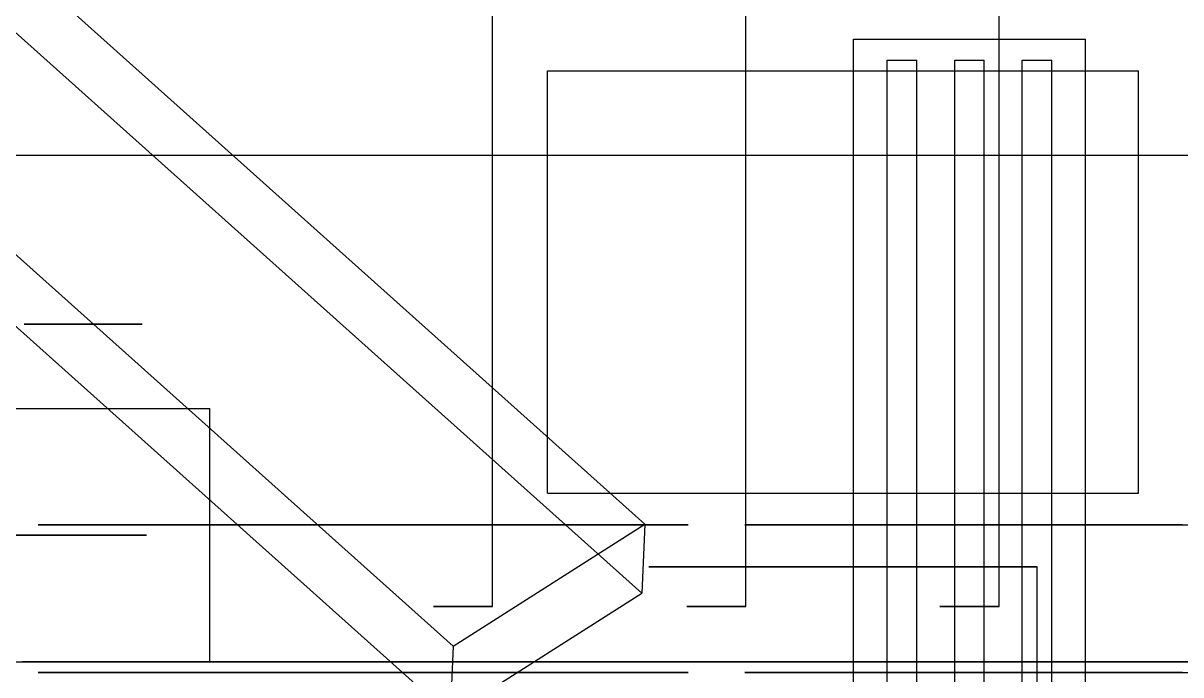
# Model space of a CAD drawing. Header units: millimetres. Extents: x -1355 to 669, y -1138 to 733.
# Drawn here: x 285.58 to 313.01, y 126.7 to 142.12 of the extents above; entities that cross this region are included whole.
import ezdxf

# ---------------------------------------------------------------- set-up
doc = ezdxf.new("R2010")
doc.units = ezdxf.units.MM
doc.layers.add('HIDDEN', color=8, linetype='Continuous')

msp = doc.modelspace()

# ---------------------------------------------------------------- linework, layer by layer
at = {"layer": 'HIDDEN'}
for points in [[(296.7, 128.316), (296.7, 148.316)], [(302.7, 128.316), (302.7, 148.316)], [(308.7, 128.316), (308.7, 148.316)], [(281.304, 147.261), (300.304, 130.261)], [(281.236, 145.627), (300.236, 128.627)], [(276.764, 144.373), (295.764, 127.373)], [(276.696, 142.739), (295.696, 125.739)], [(305.25, 141.75), (310.75, 141.75)], [(305.25, 141.75), (310.75, 141.75)], [(305.25, 8.01), (305.25, 141.75)], [(305.25, 8.01), (305.25, 141.75)], [(310.75, 8.01), (310.75, 141.75)], [(310.75, 8.01), (310.75, 141.75)], [(298, 131), (298, 141)], [(298, 141), (312, 141)], [(298, 131), (298, 141)], [(298, 141), (312, 141)], [(306.05, 141.25), (306.75, 141.25)], [(306.05, 141.25), (306.75, 141.25)], [(306.05, 8.51), (306.05, 141.25)], [(306.05, 8.51), (306.05, 141.25)], [(306.75, 8.51), (306.75, 141.25)], [(306.75, 8.51), (306.75, 141.25)], [(307.65, 141.25), (308.35, 141.25)], [(307.65, 141.25), (308.35, 141.25)], [(307.65, 8.51), (307.65, 141.25)], [(307.65, 8.51), (307.65, 141.25)], [(308.35, 8.51), (308.35, 141.25)], [(308.35, 8.51), (308.35, 141.25)], [(309.25, 141.25), (309.95, 141.25)], [(309.25, 141.25), (309.95, 141.25)], [(309.25, 8.51), (309.25, 141.25)], [(309.25, 8.51), (309.25, 141.25)], [(309.95, 8.51), (309.95, 141.25)], [(309.95, 8.51), (309.95, 141.25)], [(312, 131), (312, 141)], [(312, 131), (312, 141)], [(284, 139), (316, 139)], [(284, 139), (316, 139)], [(285.6, 135), (285.61, 135)], [(285.61, 135), (285.6, 135)], [(285.61, 135), (285.691, 135)], [(285.691, 135), (285.61, 135)], [(285.691, 135), (285.848, 135)], [(285.848, 135), (285.691, 135)], [(285.8, 135), (285.809, 135)], [(285.809, 135), (285.8, 135)], [(285.809, 135), (285.878, 135)], [(285.878, 135), (285.809, 135)], [(285.848, 135), (286.072, 135)], [(286.072, 135), (285.848, 135)], [(285.878, 135), (286.012, 135)], [(286.012, 135), (285.878, 135)], [(286.012, 135), (286.204, 135)], [(286.204, 135), (286.012, 135)], [(286.072, 135), (286.349, 135)], [(286.349, 135), (286.072, 135)], [(286.17, 135), (286.176, 135)], [(286.176, 135), (286.17, 135)], [(286.176, 135), (286.224, 135)], [(286.224, 135), (286.176, 135)], [(286.204, 135), (286.442, 135)], [(286.442, 135), (286.204, 135)], [(286.224, 135), (286.317, 135)], [(286.317, 135), (286.224, 135)], [(286.317, 135), (286.449, 135)], [(286.449, 135), (286.317, 135)], [(286.349, 135), (286.665, 135)], [(286.665, 135), (286.349, 135)], [(286.442, 135), (286.713, 135)], [(286.713, 135), (286.442, 135)], [(286.449, 135), (286.614, 135)], [(286.614, 135), (286.449, 135)], [(286.614, 135), (286.801, 135)], [(286.801, 135), (286.614, 135)], [(286.665, 135), (287, 135)], [(287, 135), (286.665, 135)], [(286.713, 135), (287, 135)], [(287, 135), (286.713, 135)], [(286.801, 135), (287, 135)], [(287, 135), (286.801, 135)], [(287.199, 135), (287, 135)], [(287, 135), (287.199, 135)], [(287.335, 135), (287, 135)], [(287, 135), (287.335, 135)], [(287.287, 135), (287, 135)], [(287, 135), (287.287, 135)], [(287.386, 135), (287.199, 135)], [(287.199, 135), (287.386, 135)], [(287.558, 135), (287.287, 135)], [(287.287, 135), (287.558, 135)], [(287.651, 135), (287.335, 135)], [(287.335, 135), (287.651, 135)], [(287.551, 135), (287.386, 135)], [(287.386, 135), (287.551, 135)], [(287.683, 135), (287.551, 135)], [(287.551, 135), (287.683, 135)], [(287.796, 135), (287.558, 135)], [(287.558, 135), (287.796, 135)], [(287.928, 135), (287.651, 135)], [(287.651, 135), (287.928, 135)], [(287.776, 135), (287.683, 135)], [(287.683, 135), (287.776, 135)], [(287.824, 135), (287.776, 135)], [(287.776, 135), (287.824, 135)], [(287.988, 135), (287.796, 135)], [(287.796, 135), (287.988, 135)], [(287.83, 135), (287.824, 135)], [(287.824, 135), (287.83, 135)], [(288.152, 135), (287.928, 135)], [(287.928, 135), (288.152, 135)], [(288.122, 135), (287.988, 135)], [(287.988, 135), (288.122, 135)], [(288.191, 135), (288.122, 135)], [(288.122, 135), (288.191, 135)], [(288.309, 135), (288.152, 135)], [(288.152, 135), (288.309, 135)], [(288.2, 135), (288.191, 135)], [(288.191, 135), (288.2, 135)], [(288.39, 135), (288.309, 135)], [(288.309, 135), (288.39, 135)], [(288.4, 135), (288.39, 135)], [(288.39, 135), (288.4, 135)], [(170, 133), (290, 133)], [(170, 133), (290, 133)], [(290, 127), (290, 133)], [(290, 127), (290, 133)], [(298, 131), (312, 131)], [(298, 131), (312, 131)], [(285.932, 130.25), (285.949, 130.25)], [(285.989, 130.25), (285.932, 130.25)], [(285.949, 130.25), (286.174, 130.25)], [(286.294, 130.25), (285.989, 130.25)], [(286.174, 130.25), (286.653, 130.25)], [(286.845, 130.25), (286.294, 130.25)], [(286.653, 130.25), (287.358, 130.25)], [(287.61, 130.25), (286.845, 130.25)], [(287.358, 130.25), (288.247, 130.25)], [(288.545, 130.25), (287.61, 130.25)], [(288.247, 130.25), (289.269, 130.25)], [(289.596, 130.25), (288.545, 130.25)], [(289.269, 130.25), (290.364, 130.25)], [(290.701, 130.25), (289.596, 130.25)], [(290.364, 130.25), (291.469, 130.25)], [(290.622, 130.25), (290.638, 130.25)], [(290.679, 130.25), (290.622, 130.25)], [(290.638, 130.25), (290.864, 130.25)], [(290.983, 130.25), (290.679, 130.25)], [(291.796, 130.25), (290.701, 130.25)], [(290.864, 130.25), (291.343, 130.25)], [(291.534, 130.25), (290.983, 130.25)], [(291.343, 130.25), (292.047, 130.25)], [(291.469, 130.25), (292.519, 130.25)], [(292.3, 130.25), (291.534, 130.25)], [(292.818, 130.25), (291.796, 130.25)], [(292.047, 130.25), (292.936, 130.25)], [(292.137, 130.25), (292.154, 130.25)], [(292.194, 130.25), (292.137, 130.25)], [(292.154, 130.25), (292.379, 130.25)], [(292.499, 130.25), (292.194, 130.25)], [(293.235, 130.25), (292.3, 130.25)], [(292.379, 130.25), (292.858, 130.25)], [(293.05, 130.25), (292.499, 130.25)], [(292.519, 130.25), (293.455, 130.25)], [(293.707, 130.25), (292.818, 130.25)], [(292.858, 130.25), (293.563, 130.25)], [(292.936, 130.25), (293.958, 130.25)], [(293.815, 130.25), (293.05, 130.25)], [(294.285, 130.25), (293.235, 130.25)], [(293.455, 130.25), (294.22, 130.25)], [(293.563, 130.25), (294.452, 130.25)], [(294.411, 130.25), (293.707, 130.25)], [(294.751, 130.25), (293.815, 130.25)], [(293.958, 130.25), (295.053, 130.25)], [(294.22, 130.25), (294.771, 130.25)], [(295.39, 130.25), (294.285, 130.25)], [(294.89, 130.25), (294.411, 130.25)], [(294.452, 130.25), (295.474, 130.25)], [(295.801, 130.25), (294.751, 130.25)], [(294.771, 130.25), (295.075, 130.25)], [(295.116, 130.25), (294.89, 130.25)], [(295.053, 130.25), (296.158, 130.25)], [(295.075, 130.25), (295.132, 130.25)], [(295.132, 130.25), (295.116, 130.25)], [(296.486, 130.25), (295.39, 130.25)], [(295.474, 130.25), (296.569, 130.25)], [(295.764, 127.373), (300.304, 130.261)], [(296.906, 130.25), (295.801, 130.25)], [(296.158, 130.25), (297.209, 130.25)], [(297.507, 130.25), (296.486, 130.25)], [(296.569, 130.25), (297.674, 130.25)], [(298.001, 130.25), (296.906, 130.25)], [(297.209, 130.25), (298.144, 130.25)], [(298.396, 130.25), (297.507, 130.25)], [(297.674, 130.25), (298.724, 130.25)], [(299.023, 130.25), (298.001, 130.25)], [(298.144, 130.25), (298.909, 130.25)], [(299.101, 130.25), (298.396, 130.25)], [(298.724, 130.25), (299.66, 130.25)], [(298.909, 130.25), (299.46, 130.25)], [(299.912, 130.25), (299.023, 130.25)], [(299.58, 130.25), (299.101, 130.25)], [(299.46, 130.25), (299.765, 130.25)], [(299.805, 130.25), (299.58, 130.25)], [(299.66, 130.25), (300.425, 130.25)], [(299.765, 130.25), (299.822, 130.25)], [(299.822, 130.25), (299.805, 130.25)], [(300.616, 130.25), (299.912, 130.25)], [(300.304, 130.261), (300.236, 128.627)], [(300.425, 130.25), (300.976, 130.25)], [(301.095, 130.25), (300.616, 130.25)], [(300.976, 130.25), (301.281, 130.25)], [(301.321, 130.25), (301.095, 130.25)], [(301.281, 130.25), (301.337, 130.25)], [(301.337, 130.25), (301.321, 130.25)], [(302.674, 130.25), (302.691, 130.25)], [(302.731, 130.25), (302.674, 130.25)], [(302.691, 130.25), (302.916, 130.25)], [(303.036, 130.25), (302.731, 130.25)], [(302.916, 130.25), (303.395, 130.25)], [(303.587, 130.25), (303.036, 130.25)], [(303.395, 130.25), (304.1, 130.25)], [(304.352, 130.25), (303.587, 130.25)], [(304.1, 130.25), (304.989, 130.25)], [(305.287, 130.25), (304.352, 130.25)], [(304.564, 130.25), (304.581, 130.25)], [(304.621, 130.25), (304.564, 130.25)], [(304.581, 130.25), (304.806, 130.25)], [(304.926, 130.25), (304.621, 130.25)], [(304.806, 130.25), (305.285, 130.25)], [(305.477, 130.25), (304.926, 130.25)], [(304.989, 130.25), (306.01, 130.25)], [(305.285, 130.25), (305.99, 130.25)], [(306.338, 130.25), (305.287, 130.25)], [(306.242, 130.25), (305.477, 130.25)], [(305.99, 130.25), (306.879, 130.25)], [(306.01, 130.25), (307.106, 130.25)], [(307.177, 130.25), (306.242, 130.25)], [(307.443, 130.25), (306.338, 130.25)], [(306.879, 130.25), (307.9, 130.25)], [(307.106, 130.25), (308.211, 130.25)], [(308.228, 130.25), (307.177, 130.25)], [(308.538, 130.25), (307.443, 130.25)], [(307.9, 130.25), (308.996, 130.25)], [(308.211, 130.25), (309.261, 130.25)], [(309.333, 130.25), (308.228, 130.25)], [(309.56, 130.25), (308.538, 130.25)], [(308.996, 130.25), (310.101, 130.25)], [(309.261, 130.25), (310.196, 130.25)], [(310.428, 130.25), (309.333, 130.25)], [(310.449, 130.25), (309.56, 130.25)], [(310.101, 130.25), (311.151, 130.25)], [(310.196, 130.25), (310.962, 130.25)], [(311.45, 130.25), (310.428, 130.25)], [(311.153, 130.25), (310.449, 130.25)], [(310.962, 130.25), (311.513, 130.25)], [(311.151, 130.25), (312.086, 130.25)], [(311.632, 130.25), (311.153, 130.25)], [(312.339, 130.25), (311.45, 130.25)], [(311.513, 130.25), (311.817, 130.25)], [(311.858, 130.25), (311.632, 130.25)], [(311.817, 130.25), (311.874, 130.25)], [(311.874, 130.25), (311.858, 130.25)], [(312.086, 130.25), (312.852, 130.25)], [(313.043, 130.25), (312.339, 130.25)], [(312.852, 130.25), (313.403, 130.25)], [(286.091, 130), (285.077, 130)], [(285.077, 130), (286.091, 130)], [(286.091, 130), (285.077, 130)], [(285.077, 130), (286.091, 130)], [(286.984, 130), (286.091, 130)], [(286.091, 130), (286.984, 130)], [(286.984, 130), (286.091, 130)], [(286.091, 130), (286.984, 130)], [(287.703, 130), (286.984, 130)], [(286.984, 130), (287.703, 130)], [(287.703, 130), (286.984, 130)], [(286.984, 130), (287.703, 130)], [(288.208, 130), (287.703, 130)], [(287.703, 130), (288.208, 130)], [(288.208, 130), (287.703, 130)], [(287.703, 130), (288.208, 130)], [(288.467, 130), (288.208, 130)], [(288.208, 130), (288.467, 130)], [(288.467, 130), (288.208, 130)], [(288.208, 130), (288.467, 130)], [(288.5, 130), (288.467, 130)], [(288.467, 130), (288.5, 130)], [(288.5, 130), (288.467, 130)], [(288.467, 130), (288.5, 130)], [(300.4, 129.25), (300.534, 129.25)], [(300.534, 129.25), (300.4, 129.25)], [(300.4, 129.25), (300.534, 129.25)], [(300.534, 129.25), (300.4, 129.25)], [(300.534, 129.25), (300.927, 129.25)], [(300.927, 129.25), (300.534, 129.25)], [(300.534, 129.25), (300.927, 129.25)], [(300.927, 129.25), (300.534, 129.25)], [(300.927, 129.25), (301.557, 129.25)], [(301.557, 129.25), (300.927, 129.25)], [(300.927, 129.25), (301.557, 129.25)], [(301.557, 129.25), (300.927, 129.25)], [(301.557, 129.25), (302.387, 129.25)], [(302.387, 129.25), (301.557, 129.25)], [(301.557, 129.25), (302.387, 129.25)], [(302.387, 129.25), (301.557, 129.25)], [(302.387, 129.25), (303.369, 129.25)], [(303.369, 129.25), (302.387, 129.25)], [(302.387, 129.25), (303.369, 129.25)], [(303.369, 129.25), (302.387, 129.25)], [(303.369, 129.25), (304.446, 129.25)], [(304.446, 129.25), (303.369, 129.25)], [(303.369, 129.25), (304.446, 129.25)], [(304.446, 129.25), (303.369, 129.25)], [(304.446, 129.25), (305.554, 129.25)], [(305.554, 129.25), (304.446, 129.25)], [(304.446, 129.25), (305.554, 129.25)], [(305.554, 129.25), (304.446, 129.25)], [(305.554, 129.25), (306.631, 129.25)], [(306.631, 129.25), (305.554, 129.25)], [(305.554, 129.25), (306.631, 129.25)], [(306.631, 129.25), (305.554, 129.25)], [(306.631, 129.25), (307.613, 129.25)], [(307.613, 129.25), (306.631, 129.25)], [(306.631, 129.25), (307.613, 129.25)], [(307.613, 129.25), (306.631, 129.25)], [(307.613, 129.25), (308.443, 129.25)], [(308.443, 129.25), (307.613, 129.25)], [(307.613, 129.25), (308.443, 129.25)], [(308.443, 129.25), (307.613, 129.25)], [(308.443, 129.25), (309.073, 129.25)], [(309.073, 129.25), (308.443, 129.25)], [(308.443, 129.25), (309.073, 129.25)], [(309.073, 129.25), (308.443, 129.25)], [(309.073, 129.25), (309.466, 129.25)], [(309.466, 129.25), (309.073, 129.25)], [(309.073, 129.25), (309.466, 129.25)], [(309.466, 129.25), (309.073, 129.25)], [(309.466, 129.25), (309.6, 129.25)], [(309.6, 129.25), (309.466, 129.25)], [(309.466, 129.25), (309.6, 129.25)], [(309.6, 129.25), (309.466, 129.25)], [(309.6, 125.75), (309.6, 129.25)], [(309.6, 125.75), (309.6, 129.25)], [(295.696, 125.739), (300.236, 128.627)], [(295.3, 128.316), (295.32, 128.316)], [(295.32, 128.316), (295.3, 128.316)], [(295.32, 128.316), (295.38, 128.316)], [(295.38, 128.316), (295.32, 128.316)], [(295.38, 128.316), (295.476, 128.316)], [(295.476, 128.316), (295.38, 128.316)], [(295.476, 128.316), (295.602, 128.316)], [(295.602, 128.316), (295.476, 128.316)], [(295.602, 128.316), (295.752, 128.316)], [(295.752, 128.316), (295.602, 128.316)], [(295.752, 128.316), (295.916, 128.316)], [(295.916, 128.316), (295.752, 128.316)], [(295.916, 128.316), (296.084, 128.316)], [(296.084, 128.316), (295.916, 128.316)], [(296.084, 128.316), (296.248, 128.316)], [(296.248, 128.316), (296.084, 128.316)], [(296.248, 128.316), (296.398, 128.316)], [(296.398, 128.316), (296.248, 128.316)], [(296.398, 128.316), (296.524, 128.316)], [(296.524, 128.316), (296.398, 128.316)], [(296.524, 128.316), (296.62, 128.316)], [(296.62, 128.316), (296.524, 128.316)], [(296.62, 128.316), (296.68, 128.316)], [(296.68, 128.316), (296.62, 128.316)], [(296.68, 128.316), (296.7, 128.316)], [(296.7, 128.316), (296.68, 128.316)], [(301.3, 128.316), (301.32, 128.316)], [(301.32, 128.316), (301.3, 128.316)], [(301.32, 128.316), (301.38, 128.316)], [(301.38, 128.316), (301.32, 128.316)], [(301.38, 128.316), (301.476, 128.316)], [(301.476, 128.316), (301.38, 128.316)], [(301.476, 128.316), (301.602, 128.316)], [(301.602, 128.316), (301.476, 128.316)], [(301.602, 128.316), (301.752, 128.316)], [(301.752, 128.316), (301.602, 128.316)], [(301.752, 128.316), (301.916, 128.316)], [(301.916, 128.316), (301.752, 128.316)], [(301.916, 128.316), (302.084, 128.316)], [(302.084, 128.316), (301.916, 128.316)], [(302.084, 128.316), (302.248, 128.316)], [(302.248, 128.316), (302.084, 128.316)], [(302.248, 128.316), (302.398, 128.316)], [(302.398, 128.316), (302.248, 128.316)], [(302.398, 128.316), (302.524, 128.316)], [(302.524, 128.316), (302.398, 128.316)], [(302.524, 128.316), (302.62, 128.316)], [(302.62, 128.316), (302.524, 128.316)], [(302.62, 128.316), (302.68, 128.316)], [(302.68, 128.316), (302.62, 128.316)], [(302.68, 128.316), (302.7, 128.316)], [(302.7, 128.316), (302.68, 128.316)], [(307.3, 128.316), (307.32, 128.316)], [(307.32, 128.316), (307.3, 128.316)], [(307.32, 128.316), (307.38, 128.316)], [(307.38, 128.316), (307.32, 128.316)], [(307.38, 128.316), (307.476, 128.316)], [(307.476, 128.316), (307.38, 128.316)], [(307.476, 128.316), (307.602, 128.316)], [(307.602, 128.316), (307.476, 128.316)], [(307.602, 128.316), (307.752, 128.316)], [(307.752, 128.316), (307.602, 128.316)], [(307.752, 128.316), (307.916, 128.316)], [(307.916, 128.316), (307.752, 128.316)], [(307.916, 128.316), (308.084, 128.316)], [(308.084, 128.316), (307.916, 128.316)], [(308.084, 128.316), (308.248, 128.316)], [(308.248, 128.316), (308.084, 128.316)], [(308.248, 128.316), (308.398, 128.316)], [(308.398, 128.316), (308.248, 128.316)], [(308.398, 128.316), (308.524, 128.316)], [(308.524, 128.316), (308.398, 128.316)], [(308.524, 128.316), (308.62, 128.316)], [(308.62, 128.316), (308.524, 128.316)], [(308.62, 128.316), (308.68, 128.316)], [(308.68, 128.316), (308.62, 128.316)], [(308.68, 128.316), (308.7, 128.316)], [(308.7, 128.316), (308.68, 128.316)], [(295.764, 127.373), (295.696, 125.739)], [(170, 127), (290, 127)], [(170, 127), (290, 127)], [(285.035, 127), (286, 127)], [(286.555, 127), (285.558, 127)], [(285.641, 127), (285.705, 127)], [(285.65, 127), (285.641, 127)], [(285.839, 127), (285.65, 127)], [(285.705, 127), (286, 127)], [(286.26, 127), (285.839, 127)], [(286, 127), (287.01, 127)], [(286, 127), (286.518, 127)], [(286.889, 127), (286.26, 127)], [(286.332, 127), (286.347, 127)], [(286.384, 127), (286.332, 127)], [(286.347, 127), (286.553, 127)], [(286.663, 127), (286.384, 127)], [(286.518, 127), (287.23, 127)], [(286.553, 127), (286.991, 127)], [(287.565, 127), (286.555, 127)], [(287.166, 127), (286.663, 127)], [(287.69, 127), (286.889, 127)], [(286.991, 127), (287.634, 127)], [(287.01, 127), (288.007, 127)], [(287.864, 127), (287.166, 127)], [(287.23, 127), (288.093, 127)], [(288.53, 127), (287.565, 127)], [(287.634, 127), (288.446, 127)], [(288.616, 127), (287.69, 127)], [(288.718, 127), (287.864, 127)], [(288.007, 127), (288.933, 127)], [(288.093, 127), (289.058, 127)], [(288.446, 127), (289.378, 127)], [(289.393, 127), (288.53, 127)], [(289.613, 127), (288.616, 127)], [(289.677, 127), (288.718, 127)], [(288.933, 127), (289.734, 127)], [(289.058, 127), (290.068, 127)], [(289.378, 127), (290.378, 127)], [(290.105, 127), (289.393, 127)], [(290.624, 127), (289.613, 127)], [(290.686, 127), (289.677, 127)], [(289.734, 127), (290.363, 127)], [(290.068, 127), (291.065, 127)], [(290.623, 127), (290.105, 127)], [(290.196, 127), (290.26, 127)], [(290.205, 127), (290.196, 127)], [(290.394, 127), (290.205, 127)], [(290.26, 127), (290.555, 127)], [(290.363, 127), (290.785, 127)], [(290.378, 127), (291.387, 127)], [(290.815, 127), (290.394, 127)], [(290.555, 127), (291.074, 127)], [(290.918, 127), (290.623, 127)], [(291.588, 127), (290.624, 127)], [(291.686, 127), (290.686, 127)], [(290.785, 127), (290.973, 127)], [(291.445, 127), (290.815, 127)], [(290.983, 127), (290.918, 127)], [(290.973, 127), (290.983, 127)], [(291.022, 127), (291.037, 127)], [(291.074, 127), (291.022, 127)], [(291.037, 127), (291.243, 127)], [(291.065, 127), (291.991, 127)], [(291.074, 127), (291.785, 127)], [(291.352, 127), (291.074, 127)], [(291.243, 127), (291.68, 127)], [(291.855, 127), (291.352, 127)], [(291.387, 127), (292.347, 127)], [(292.246, 127), (291.445, 127)], [(292.452, 127), (291.588, 127)], [(291.68, 127), (292.323, 127)], [(292.619, 127), (291.686, 127)], [(291.785, 127), (292.648, 127)], [(292.554, 127), (291.855, 127)], [(291.991, 127), (292.792, 127)], [(293.171, 127), (292.246, 127)], [(292.323, 127), (293.135, 127)], [(292.347, 127), (293.2, 127)], [(293.163, 127), (292.452, 127)], [(292.537, 127), (292.552, 127)], [(292.589, 127), (292.537, 127)], [(292.552, 127), (292.758, 127)], [(293.408, 127), (292.554, 127)], [(292.868, 127), (292.589, 127)], [(293.431, 127), (292.619, 127)], [(292.648, 127), (293.613, 127)], [(292.758, 127), (293.196, 127)], [(292.792, 127), (293.421, 127)], [(293.371, 127), (292.868, 127)], [(293.135, 127), (294.068, 127)], [(293.681, 127), (293.163, 127)], [(294.169, 127), (293.171, 127)], [(293.196, 127), (293.839, 127)], [(293.2, 127), (293.899, 127)], [(294.069, 127), (293.371, 127)], [(294.367, 127), (293.408, 127)], [(293.421, 127), (293.843, 127)], [(294.074, 127), (293.431, 127)], [(293.613, 127), (294.623, 127)], [(293.977, 127), (293.681, 127)], [(293.839, 127), (294.651, 127)], [(293.843, 127), (294.031, 127)], [(293.899, 127), (294.402, 127)], [(294.041, 127), (293.977, 127)], [(294.031, 127), (294.041, 127)], [(294.068, 127), (295.068, 127)], [(294.923, 127), (294.069, 127)], [(294.511, 127), (294.074, 127)], [(295.179, 127), (294.169, 127)], [(295.376, 127), (294.367, 127)], [(294.402, 127), (294.68, 127)], [(294.718, 127), (294.511, 127)], [(294.623, 127), (295.62, 127)], [(294.651, 127), (295.584, 127)], [(294.68, 127), (294.732, 127)], [(294.732, 127), (294.718, 127)], [(295.883, 127), (294.923, 127)], [(295.068, 127), (296.077, 127)], [(296.144, 127), (295.179, 127)], [(296.376, 127), (295.376, 127)], [(295.584, 127), (296.583, 127)], [(295.62, 127), (296.546, 127)], [(296.891, 127), (295.883, 127)], [(296.077, 127), (297.036, 127)], [(297.007, 127), (296.144, 127)], [(297.309, 127), (296.376, 127)], [(296.546, 127), (297.347, 127)], [(296.583, 127), (297.592, 127)], [(297.891, 127), (296.891, 127)], [(297.718, 127), (297.007, 127)], [(297.036, 127), (297.89, 127)], [(298.12, 127), (297.309, 127)], [(297.347, 127), (297.977, 127)], [(297.579, 127), (297.643, 127)], [(297.588, 127), (297.579, 127)], [(297.777, 127), (297.588, 127)], [(297.592, 127), (298.552, 127)], [(297.643, 127), (297.938, 127)], [(298.237, 127), (297.718, 127)], [(298.198, 127), (297.777, 127)], [(297.89, 127), (298.589, 127)], [(298.824, 127), (297.891, 127)], [(297.938, 127), (298.457, 127)], [(297.977, 127), (298.398, 127)], [(298.763, 127), (298.12, 127)], [(298.828, 127), (298.198, 127)], [(298.532, 127), (298.237, 127)], [(298.398, 127), (298.587, 127)], [(298.457, 127), (299.168, 127)], [(298.596, 127), (298.532, 127)], [(298.552, 127), (299.405, 127)], [(298.587, 127), (298.596, 127)], [(298.589, 127), (299.092, 127)], [(299.201, 127), (298.763, 127)], [(299.636, 127), (298.824, 127)], [(299.629, 127), (298.828, 127)], [(299.092, 127), (299.37, 127)], [(299.168, 127), (300.031, 127)], [(299.407, 127), (299.201, 127)], [(299.37, 127), (299.422, 127)], [(299.405, 127), (300.104, 127)], [(299.422, 127), (299.407, 127)], [(300.555, 127), (299.629, 127)], [(300.279, 127), (299.636, 127)], [(300.031, 127), (300.996, 127)], [(300.104, 127), (300.607, 127)], [(300.716, 127), (300.279, 127)], [(301.552, 127), (300.555, 127)], [(300.607, 127), (300.885, 127)], [(300.923, 127), (300.716, 127)], [(300.885, 127), (300.937, 127)], [(300.937, 127), (300.923, 127)], [(300.996, 127), (302.006, 127)], [(302.562, 127), (301.552, 127)], [(302.006, 127), (303.003, 127)], [(303.527, 127), (302.562, 127)], [(303.003, 127), (303.929, 127)], [(303.074, 127), (303.089, 127)], [(303.126, 127), (303.074, 127)], [(303.089, 127), (303.295, 127)], [(303.404, 127), (303.126, 127)], [(303.295, 127), (303.733, 127)], [(303.908, 127), (303.404, 127)], [(304.39, 127), (303.527, 127)], [(303.733, 127), (304.376, 127)], [(304.606, 127), (303.908, 127)], [(303.929, 127), (304.73, 127)], [(304.021, 127), (304.085, 127)], [(304.03, 127), (304.021, 127)], [(304.219, 127), (304.03, 127)], [(304.085, 127), (304.38, 127)], [(304.64, 127), (304.219, 127)], [(304.376, 127), (305.187, 127)], [(304.38, 127), (304.899, 127)], [(305.101, 127), (304.39, 127)], [(305.46, 127), (304.606, 127)], [(305.27, 127), (304.64, 127)], [(304.73, 127), (305.36, 127)], [(304.899, 127), (305.61, 127)], [(304.964, 127), (304.979, 127)], [(305.016, 127), (304.964, 127)], [(304.979, 127), (305.185, 127)], [(305.295, 127), (305.016, 127)], [(305.62, 127), (305.101, 127)], [(305.185, 127), (305.623, 127)], [(305.187, 127), (306.12, 127)], [(306.071, 127), (305.27, 127)], [(305.798, 127), (305.295, 127)], [(305.36, 127), (305.781, 127)], [(306.419, 127), (305.46, 127)], [(305.61, 127), (306.473, 127)], [(305.915, 127), (305.62, 127)], [(305.623, 127), (306.266, 127)], [(305.781, 127), (305.97, 127)], [(306.496, 127), (305.798, 127)], [(305.979, 127), (305.915, 127)], [(305.97, 127), (305.979, 127)], [(306.997, 127), (306.071, 127)], [(306.12, 127), (307.12, 127)], [(306.266, 127), (307.077, 127)], [(307.428, 127), (306.419, 127)], [(306.473, 127), (307.438, 127)], [(307.35, 127), (306.496, 127)], [(307.994, 127), (306.997, 127)], [(307.077, 127), (308.01, 127)], [(307.12, 127), (308.129, 127)], [(308.309, 127), (307.35, 127)], [(308.428, 127), (307.428, 127)], [(307.438, 127), (308.448, 127)], [(309.004, 127), (307.994, 127)], [(308.01, 127), (309.01, 127)], [(308.129, 127), (309.089, 127)], [(309.318, 127), (308.309, 127)], [(309.361, 127), (308.428, 127)], [(308.448, 127), (309.445, 127)], [(309.969, 127), (309.004, 127)], [(309.01, 127), (310.019, 127)], [(309.089, 127), (309.942, 127)], [(310.318, 127), (309.318, 127)], [(310.173, 127), (309.361, 127)], [(309.445, 127), (310.371, 127)], [(309.942, 127), (310.641, 127)], [(310.832, 127), (309.969, 127)], [(310.019, 127), (310.979, 127)], [(310.816, 127), (310.173, 127)], [(311.251, 127), (310.318, 127)], [(310.371, 127), (311.172, 127)], [(310.641, 127), (311.144, 127)], [(311.253, 127), (310.816, 127)], [(311.543, 127), (310.832, 127)], [(310.979, 127), (311.832, 127)], [(311.144, 127), (311.422, 127)], [(311.172, 127), (311.802, 127)], [(312.063, 127), (311.251, 127)], [(311.459, 127), (311.253, 127)], [(311.404, 127), (311.468, 127)], [(311.413, 127), (311.404, 127)], [(311.602, 127), (311.413, 127)], [(311.422, 127), (311.474, 127)], [(311.474, 127), (311.459, 127)], [(311.468, 127), (311.763, 127)], [(312.062, 127), (311.543, 127)], [(312.023, 127), (311.602, 127)], [(311.763, 127), (312.282, 127)], [(311.802, 127), (312.223, 127)], [(311.832, 127), (312.531, 127)], [(312.653, 127), (312.023, 127)], [(312.357, 127), (312.062, 127)], [(312.706, 127), (312.063, 127)], [(312.223, 127), (312.412, 127)], [(312.282, 127), (312.993, 127)], [(312.421, 127), (312.357, 127)], [(312.412, 127), (312.421, 127)], [(312.531, 127), (313.034, 127)], [(313.454, 127), (312.653, 127)], [(313.143, 127), (312.706, 127)], [(312.993, 127), (313.856, 127)], [(285.932, 126.75), (285.949, 126.75)], [(285.989, 126.75), (285.932, 126.75)], [(285.949, 126.75), (286.174, 126.75)], [(286.294, 126.75), (285.989, 126.75)], [(286.174, 126.75), (286.653, 126.75)], [(286.845, 126.75), (286.294, 126.75)], [(286.653, 126.75), (287.358, 126.75)], [(287.61, 126.75), (286.845, 126.75)], [(287.358, 126.75), (288.247, 126.75)], [(288.545, 126.75), (287.61, 126.75)], [(288.247, 126.75), (289.269, 126.75)], [(289.596, 126.75), (288.545, 126.75)], [(289.269, 126.75), (290.364, 126.75)], [(290.701, 126.75), (289.596, 126.75)], [(290.364, 126.75), (291.469, 126.75)], [(290.622, 126.75), (290.638, 126.75)], [(290.679, 126.75), (290.622, 126.75)], [(290.638, 126.75), (290.864, 126.75)], [(290.983, 126.75), (290.679, 126.75)], [(291.796, 126.75), (290.701, 126.75)], [(290.864, 126.75), (291.343, 126.75)], [(291.534, 126.75), (290.983, 126.75)], [(291.343, 126.75), (292.047, 126.75)], [(291.469, 126.75), (292.519, 126.75)], [(292.3, 126.75), (291.534, 126.75)], [(292.818, 126.75), (291.796, 126.75)], [(292.047, 126.75), (292.936, 126.75)], [(292.137, 126.75), (292.154, 126.75)], [(292.194, 126.75), (292.137, 126.75)], [(292.154, 126.75), (292.379, 126.75)], [(292.499, 126.75), (292.194, 126.75)], [(293.235, 126.75), (292.3, 126.75)], [(292.379, 126.75), (292.858, 126.75)], [(293.05, 126.75), (292.499, 126.75)], [(292.519, 126.75), (293.455, 126.75)], [(293.707, 126.75), (292.818, 126.75)], [(292.858, 126.75), (293.563, 126.75)], [(292.936, 126.75), (293.958, 126.75)], [(293.815, 126.75), (293.05, 126.75)], [(294.285, 126.75), (293.235, 126.75)], [(293.455, 126.75), (294.22, 126.75)], [(293.563, 126.75), (294.452, 126.75)], [(294.411, 126.75), (293.707, 126.75)], [(294.751, 126.75), (293.815, 126.75)], [(293.958, 126.75), (295.053, 126.75)], [(294.22, 126.75), (294.771, 126.75)], [(295.39, 126.75), (294.285, 126.75)], [(294.89, 126.75), (294.411, 126.75)], [(294.452, 126.75), (295.474, 126.75)], [(295.801, 126.75), (294.751, 126.75)], [(294.771, 126.75), (295.075, 126.75)], [(295.116, 126.75), (294.89, 126.75)], [(295.053, 126.75), (296.158, 126.75)], [(295.075, 126.75), (295.132, 126.75)], [(295.132, 126.75), (295.116, 126.75)], [(296.486, 126.75), (295.39, 126.75)], [(295.474, 126.75), (296.569, 126.75)], [(296.906, 126.75), (295.801, 126.75)], [(296.158, 126.75), (297.209, 126.75)], [(297.507, 126.75), (296.486, 126.75)], [(296.569, 126.75), (297.674, 126.75)], [(298.001, 126.75), (296.906, 126.75)], [(297.209, 126.75), (298.144, 126.75)], [(298.396, 126.75), (297.507, 126.75)], [(297.674, 126.75), (298.724, 126.75)], [(299.023, 126.75), (298.001, 126.75)], [(298.144, 126.75), (298.909, 126.75)], [(299.101, 126.75), (298.396, 126.75)], [(298.724, 126.75), (299.66, 126.75)], [(298.909, 126.75), (299.46, 126.75)], [(299.912, 126.75), (299.023, 126.75)], [(299.58, 126.75), (299.101, 126.75)], [(299.46, 126.75), (299.765, 126.75)], [(299.805, 126.75), (299.58, 126.75)], [(299.66, 126.75), (300.425, 126.75)], [(299.765, 126.75), (299.822, 126.75)], [(299.822, 126.75), (299.805, 126.75)], [(300.616, 126.75), (299.912, 126.75)], [(300.425, 126.75), (300.976, 126.75)], [(301.095, 126.75), (300.616, 126.75)], [(300.976, 126.75), (301.281, 126.75)], [(301.321, 126.75), (301.095, 126.75)], [(301.281, 126.75), (301.337, 126.75)], [(301.337, 126.75), (301.321, 126.75)], [(302.674, 126.75), (302.691, 126.75)], [(302.731, 126.75), (302.674, 126.75)], [(302.691, 126.75), (302.916, 126.75)], [(303.036, 126.75), (302.731, 126.75)], [(302.916, 126.75), (303.395, 126.75)], [(303.587, 126.75), (303.036, 126.75)], [(303.395, 126.75), (304.1, 126.75)], [(304.352, 126.75), (303.587, 126.75)], [(304.1, 126.75), (304.989, 126.75)], [(305.287, 126.75), (304.352, 126.75)], [(304.564, 126.75), (304.581, 126.75)], [(304.621, 126.75), (304.564, 126.75)], [(304.581, 126.75), (304.806, 126.75)], [(304.926, 126.75), (304.621, 126.75)], [(304.806, 126.75), (305.285, 126.75)], [(305.477, 126.75), (304.926, 126.75)], [(304.989, 126.75), (306.01, 126.75)], [(305.285, 126.75), (305.99, 126.75)], [(306.338, 126.75), (305.287, 126.75)], [(306.242, 126.75), (305.477, 126.75)], [(305.99, 126.75), (306.879, 126.75)], [(306.01, 126.75), (307.106, 126.75)], [(307.177, 126.75), (306.242, 126.75)], [(307.443, 126.75), (306.338, 126.75)], [(306.879, 126.75), (307.9, 126.75)], [(307.106, 126.75), (308.211, 126.75)], [(308.228, 126.75), (307.177, 126.75)], [(308.538, 126.75), (307.443, 126.75)], [(307.9, 126.75), (308.996, 126.75)], [(308.211, 126.75), (309.261, 126.75)], [(309.333, 126.75), (308.228, 126.75)], [(309.56, 126.75), (308.538, 126.75)], [(308.996, 126.75), (310.101, 126.75)], [(309.261, 126.75), (310.196, 126.75)], [(310.428, 126.75), (309.333, 126.75)], [(310.449, 126.75), (309.56, 126.75)], [(310.101, 126.75), (311.151, 126.75)], [(310.196, 126.75), (310.962, 126.75)], [(311.45, 126.75), (310.428, 126.75)], [(311.153, 126.75), (310.449, 126.75)], [(310.962, 126.75), (311.513, 126.75)], [(311.151, 126.75), (312.086, 126.75)], [(311.632, 126.75), (311.153, 126.75)], [(312.339, 126.75), (311.45, 126.75)], [(311.513, 126.75), (311.817, 126.75)], [(311.858, 126.75), (311.632, 126.75)], [(311.817, 126.75), (311.874, 126.75)], [(311.874, 126.75), (311.858, 126.75)], [(312.086, 126.75), (312.852, 126.75)], [(313.043, 126.75), (312.339, 126.75)], [(312.852, 126.75), (313.403, 126.75)]]:
    msp.add_lwpolyline(points, dxfattribs=at)

doc.saveas('drawing.dxf')
